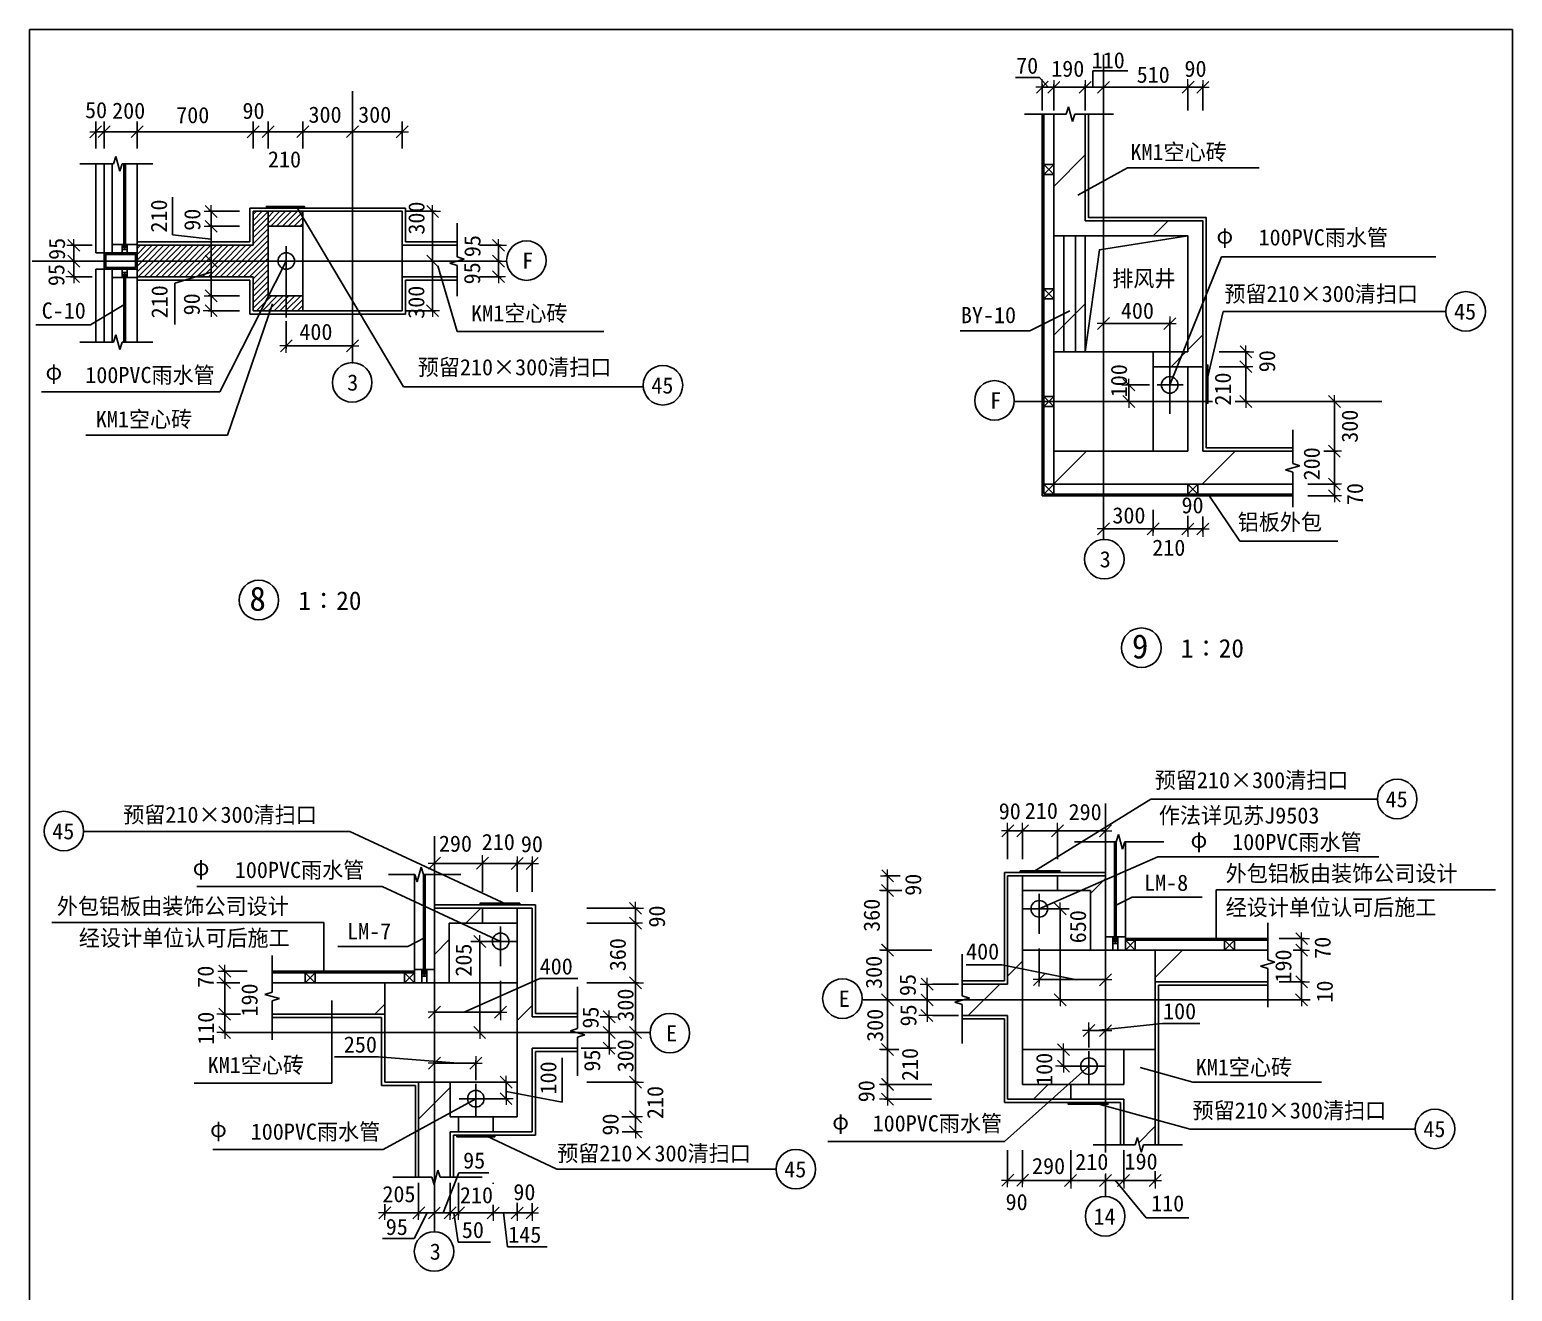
# Model space of a CAD drawing. Header units: metres. Extents: x 64897 to 104848, y 10446 to 64653.
# Drawn here: x 64897 to 104848, y 30655 to 64653 of the extents above; entities that cross this region are included whole.
import ezdxf

# ---------------------------------------------------------------- set-up
doc = ezdxf.new("R2010")
doc.units = ezdxf.units.M
for name, color, linetype in [('AXIS', 3, 'Continuous'), ('DOTE', 14, 'Continuous'), ('HATCH', 8, 'Continuous'), ('MMTEXT', 40, 'Continuous'), ('OTHER', 7, 'Continuous'), ('Q', 4, 'Continuous'), ('TEXT', 3, 'Continuous'), ('WALL', 4, 'Continuous'), ('WINDOW', 2, 'Continuous'), ('细线', 3, 'Continuous')]:
    doc.layers.add(name, color=color, linetype=linetype)

# ---------------------------------------------------------------- blocks, each defined once
blk = doc.blocks.new('_DIMX')
at = {"lineweight": 15}
for p, q in [((-471.27, 0), (511.64, 0)), ((0, 567.48), (0, -655.57))]:
    blk.add_line(p, q, dxfattribs=at)
blk.add_lwpolyline([(-492.82, -493.22), (481.23, 480.38)])

msp = doc.modelspace()

# ---------------------------------------------------------------- hatches: boundary and pattern name
at = {"layer": 'HATCH'}
h = msp.add_hatch(dxfattribs=at)
h.set_pattern_fill('ANSI31', scale=892.63)
h.paths.add_polyline_path([(93341.21, 62376.08), (93058.9, 62376.08), (92996.42, 62179.7), (92889.3, 62572.46), (92826.82, 62376.08), (92493.21, 62376.08), (92493.21, 59096.23), (93341.21, 59096.23), (93832.16, 59096.23), (93832.16, 59497.92), (93341.21, 59497.92)])
h.paths.add_polyline_path([(93832.16, 59497.92), (93832.16, 59096.23), (96108.37, 59096.23), (96108.37, 55972.1), (95617.42, 55972.1), (95617.42, 55570.42), (95959.9, 55570.42), (96510.06, 56359.1), (96510.06, 59497.92)])
h.paths.add_polyline_path([(95617.42, 55570.42), (95617.42, 55972.1), (95171.11, 55972.1), (95171.11, 55570.42)])
h.paths.add_polyline_path([(96108.37, 54633.15), (96510.06, 54633.15), (96510.06, 55570.42), (96108.37, 55570.42)])
h.paths.add_polyline_path([(98929.4, 52401.57), (98929.4, 52729.19), (98733.02, 52791.67), (99125.78, 52898.79), (98929.4, 52961.28), (98929.4, 53294.2), (96510.06, 53294.2), (96510.06, 54633.15), (96108.37, 54633.15), (96108.37, 53294.2), (95171.11, 53294.2), (93832.16, 53294.2), (93832.16, 52401.57)])
h.paths.add_polyline_path([(92493.21, 53294.2), (92493.21, 52401.57), (93832.16, 52401.57), (93832.16, 53294.2)])
h = msp.add_hatch(dxfattribs=at)
h.set_pattern_fill('ANSI31', scale=892.63)
h.paths.add_polyline_path([(76415.55, 58418.78), (76608.82, 58471.49), (76412.44, 58533.98), (76412.44, 58842.78), (74934.74, 58842.78), (74934.74, 58418.78)])
h.paths.add_polyline_path([(76412.44, 57994.78), (76412.44, 58301.89), (76216.06, 58364.38), (76415.55, 58418.78), (74934.74, 58418.78), (74934.74, 57994.78)])
h = msp.add_hatch(dxfattribs=at)
h.set_pattern_fill('ANSI31', scale=892.63)
h.paths.add_polyline_path([(92761, 59096.23), (92493.21, 59096.23), (92493.21, 56859.96), (92761, 56995.34)])
h.paths.add_polyline_path([(93073.42, 59096.23), (92761, 59096.23), (92761, 55972.1), (93073.42, 55972.1)])
h.paths.add_polyline_path([(93341.21, 59096.23), (93073.42, 59096.23), (93073.42, 55972.1), (93341.21, 55972.1)])
h.paths.add_polyline_path([(92761, 56995.34), (92493.21, 56859.96), (92493.21, 55972.1), (92761, 55972.1)])
h = msp.add_hatch(dxfattribs=at)
h.set_pattern_fill('ANSI31', scale=892.63)
h.paths.add_polyline_path([(96510.06, 56359.1), (95959.9, 55570.42), (96108.37, 55570.42), (96510.06, 55570.42)])
h = msp.add_hatch(dxfattribs=at)
h.set_pattern_fill('ANSI31', scale=892.63)
h.paths.add_polyline_path([(93884.41, 41789.47), (93160.45, 41453.99), (93482.73, 41453.99), (93482.73, 39847.25), (93884.41, 39847.25), (93884.41, 40204.3)])
h.paths.add_polyline_path([(92588.24, 41855.67), (92588.24, 41453.99), (93160.45, 41453.99), (93884.41, 41789.47), (93884.41, 41855.67)])
h.paths.add_polyline_path([(91650.98, 41855.67), (91650.98, 41453.99), (92588.24, 41453.99), (92588.24, 41855.67)])
h.paths.add_polyline_path([(91650.98, 41453.99), (91650.98, 41855.67), (91249.29, 41855.67), (91249.29, 38932.3), (90025.06, 38932.3), (90025.06, 38614.56), (90221.44, 38552.07), (90060.92, 38508.3), (91652.83, 38508.3), (91652.83, 39847.25), (91650.98, 39847.25)])
h.paths.add_polyline_path([(91249.29, 38084.29), (91249.29, 35830.4), (92347.18, 35830.4), (92838.09, 36232.08), (91650.98, 36232.08), (91650.98, 37169.35), (91652.83, 37169.35), (91652.83, 38508.3), (90060.92, 38508.3), (89828.68, 38444.96), (90025.06, 38382.47), (90025.06, 38084.29)])
h.paths.add_polyline_path([(92947.15, 35830.4), (92947.15, 36232.08), (92838.09, 36232.08), (92347.18, 35830.4)])
h.paths.add_polyline_path([(92947.15, 36232.08), (92947.15, 35830.4), (93438.1, 35830.4), (93438.1, 35830.39), (93884.41, 35830.39), (93884.41, 36232.08)])
h = msp.add_hatch(dxfattribs=at)
h.set_pattern_fill('ANSI31', scale=892.63)
h.paths.add_polyline_path([(75802.39, 40978.72), (75802.39, 40912.53), (76526.36, 40577.04), (77098.56, 40577.04), (77098.56, 40978.72)])
h.paths.add_polyline_path([(76204.07, 40577.04), (76526.36, 40577.04), (75802.39, 40912.53), (75802.39, 38970.3), (76204.07, 38970.3)])
h.paths.add_polyline_path([(77098.56, 40978.72), (77098.56, 40577.04), (78035.82, 40577.04), (78035.82, 40978.72)])
h.paths.add_polyline_path([(78035.82, 38970.3), (78033.97, 38970.3), (78033.97, 37631.35), (79625.88, 37631.35), (79465.36, 37675.13), (79661.74, 37737.61), (79661.74, 38055.35), (78437.51, 38055.35), (78437.51, 40978.72), (78035.82, 40978.72), (78035.82, 40577.04)])
h.paths.add_polyline_path([(78033.97, 36292.4), (78437.51, 36292.4), (78437.51, 37207.35), (79661.74, 37207.35), (79661.74, 37505.53), (79858.12, 37568.01), (79625.88, 37631.35), (78033.97, 37631.35)])
h.paths.add_polyline_path([(78437.51, 36292.4), (78035.82, 36292.4), (78035.82, 35355.13), (78437.51, 35355.13)])
h.paths.add_polyline_path([(76226.39, 35355.13), (76226.39, 35466), (75802.39, 35233.04), (75802.39, 33568.69), (75899.29, 33923.99), (75961.77, 33727.61), (76226.39, 33727.61), (76226.39, 34953.44), (76248.7, 34953.44), (76248.7, 34953.45), (78437.51, 34953.45), (78437.51, 35355.13), (78035.82, 35355.13)])
h.paths.add_polyline_path([(75802.39, 35233.04), (76226.39, 35466), (76226.39, 36292.4), (75802.39, 36292.4)])
h.paths.add_polyline_path([(75802.39, 36292.4), (75378.39, 36292.4), (75378.39, 35000.09), (75802.39, 35233.04)])
h.paths.add_polyline_path([(75802.39, 35233.04), (75378.39, 35000.09), (75378.39, 33727.61), (75729.69, 33727.61), (75792.17, 33531.23), (75802.39, 33568.69)])
h = msp.add_hatch(dxfattribs=at)
h.set_pattern_fill('ANSI31', scale=892.63)
h.paths.add_polyline_path([(95223.36, 39847.25), (95223.36, 38999.24), (98255.43, 38999.24), (98255.43, 39357.47), (98059.05, 39419.95), (98451.81, 39527.07), (98255.43, 39589.55), (98255.43, 39847.25)])
h.paths.add_polyline_path([(94375.36, 36232.08), (93884.41, 36232.08), (93884.41, 35830.39), (94375.36, 35830.39), (94375.36, 35516.12), (95223.36, 35281.69), (95223.36, 37169.35), (94375.36, 37169.35)])
h.paths.add_polyline_path([(94375.36, 35516.12), (94375.36, 34604.55), (94680.79, 34604.55), (94743.27, 34800.93), (94850.39, 34408.17), (94912.88, 34604.55), (95223.36, 34604.55), (95223.36, 35281.69)])
h = msp.add_hatch(dxfattribs=at)
h.set_pattern_fill('ANSI31', scale=892.6)
h.paths.add_polyline_path([(74463.44, 38122.3), (74463.44, 38970.3), (71431.37, 38970.3), (71431.37, 38712.61), (71234.99, 38650.12), (71627.75, 38543.01), (71431.37, 38480.52), (71431.37, 38122.3)])

# ---------------------------------------------------------------- linework, layer by layer
for p, q in [((93543.72, 63103.34), (93543.72, 63541.07)), ((93543.72, 63541.07), (94490.77, 63541.07)), ((92109.68, 63363.53), (91461.35, 63363.53)), ((92340.19, 63104.44), (92109.68, 63363.53)), ((68742.27, 59121.77), (68742.27, 60140.48)), ((69786.22, 59008.58), (68742.27, 59121.77)), ((69786.22, 58119.23), (68807.02, 57820.08)), ((68807.02, 57820.08), (68807.02, 56712.44)), ((91088.87, 39449.76), (90129.65, 39449.76)), ((93115.75, 39049.76), (91088.87, 39449.76)), ((76606.08, 38177.36), (78647.57, 39087.33)), ((78647.57, 39087.33), (79665.17, 39087.33)), ((93626.92, 37682.05), (95421.31, 37876.26)), ((95421.31, 37876.26), (96430.66, 37876.26)), ((74297.03, 36972.22), (73113.5, 36972.22)), ((76441.56, 36800.41), (74297.03, 36972.22)), ((79245.06, 35757.26), (79245.06, 36949.8)), ((77737.82, 36040.23), (79245.06, 35757.26)), ((76035.02, 32771.03), (76457.31, 33845.45)), ((76457.31, 33845.45), (77268.1, 33845.45)), ((94142.92, 33651.73), (94978.13, 32635.32)), ((75611.25, 32769.91), (75256.53, 32083.63)), ((76322.17, 32770.1), (76446.04, 31982.56)), ((77662.68, 32776.01), (77775.3, 31853.47)), ((94978.13, 32635.32), (96126.8, 32635.32)), ((75256.53, 32083.63), (74406.32, 32083.63)), ((76446.04, 31982.56), (77313.14, 31982.56)), ((77775.3, 31853.47), (78845.09, 31853.47))]:
    msp.add_line(p, q)
msp.add_lwpolyline([(64896.51, 64653.16), (104848.1, 64653.16), (104848.1, 10445.66), (64896.51, 10445.66)], close=True)
at = {"layer": 'AXIS'}
for p, q in [((92180.79, 62475.93), (92180.79, 63184.66)), ((92493.21, 62475.93), (92493.21, 63184.66)), ((92493.21, 62475.93), (92493.21, 63184.66)), ((93341.21, 62475.93), (93341.21, 63184.66)), ((93341.21, 62475.93), (93341.21, 63184.66)), ((93832.16, 62475.93), (93832.16, 63184.66)), ((93832.16, 62475.93), (93832.16, 63184.66)), ((96108.37, 62475.93), (96108.37, 63184.66)), ((96108.37, 62475.93), (96108.37, 63184.66)), ((96510.06, 62475.93), (96510.06, 63184.66)), ((92181.12, 63101.46), (92492.87, 63101.46)), ((92493.54, 63101.46), (93340.88, 63101.46)), ((93341.54, 63101.46), (93831.82, 63101.46)), ((93832.49, 63101.46), (96108.04, 63101.46)), ((96108.71, 63101.46), (96509.73, 63101.46)), ((66677.88, 61452.24), (66677.88, 62176.18)), ((66901.04, 61452.24), (66901.04, 62176.18)), ((66901.04, 61452.24), (66901.04, 62176.18)), ((67793.67, 61452.24), (67793.67, 62176.18)), ((67793.67, 61452.24), (67793.67, 62176.18)), ((70917.89, 61452.24), (70917.89, 62176.18)), ((70917.89, 61452.24), (70917.89, 62176.18)), ((71319.58, 61452.24), (71319.58, 62176.18)), ((71319.58, 61452.24), (71319.58, 62176.18)), ((72256.84, 61452.24), (72256.84, 62176.18)), ((72256.84, 61452.24), (72256.84, 62176.18)), ((73595.79, 61452.24), (73595.79, 62176.18)), ((73595.79, 61452.24), (73595.79, 62176.18)), ((74934.74, 61452.24), (74934.74, 62176.18)), ((66677.55, 61902.88), (66677.22, 61902.88)), ((66677.88, 61902.88), (66901.04, 61902.88)), ((66901.37, 61902.88), (67793.34, 61902.88)), ((66901.37, 61902.88), (66901.71, 61902.88)), ((67794.01, 61902.88), (70917.56, 61902.88)), ((70918.22, 61902.88), (71319.24, 61902.88)), ((71319.91, 61902.88), (72256.51, 61902.88)), ((72257.17, 61902.88), (73595.46, 61902.88)), ((73596.12, 61902.88), (74934.41, 61902.88)), ((75034.59, 59757.73), (75836.99, 59757.73)), ((75753.79, 59757.4), (75753.79, 58419.12)), ((66578.04, 58842.78), (66001.61, 58842.78)), ((66084.81, 58842.45), (66084.81, 58419.12)), ((77014.9, 58842.78), (77611.96, 58842.78)), ((77528.76, 58842.45), (77528.76, 58419.12)), ((66578.04, 58418.78), (66001.61, 58418.78)), ((66578.04, 58418.78), (66001.61, 58418.78)), ((66084.81, 58418.45), (66084.81, 57995.12)), ((75034.59, 58418.78), (75836.99, 58418.78)), ((75034.59, 58418.78), (75836.99, 58418.78)), ((75753.79, 58418.45), (75753.79, 57080.17)), ((77014.9, 58418.78), (77611.96, 58418.78)), ((77014.9, 58418.78), (77611.96, 58418.78)), ((77528.76, 58418.45), (77528.76, 57995.12)), ((66578.04, 57994.78), (66001.61, 57994.78)), ((77014.9, 57994.78), (77611.96, 57994.78)), ((71810.52, 56798.47), (71810.52, 56051.17)), ((73595.79, 56798.47), (73595.79, 56051.17)), ((75034.59, 57079.83), (75836.99, 57079.83)), ((93832.16, 56071.95), (93832.16, 56815.79)), ((95617.09, 56732.59), (93832.49, 56732.59)), ((95617.42, 56071.95), (95617.42, 56815.79)), ((71810.86, 56134.37), (73595.46, 56134.37)), ((96944.14, 55972.1), (97752.7, 55972.1)), ((97669.5, 55971.77), (97669.5, 55570.75)), ((96944.14, 55570.42), (97752.7, 55570.42)), ((96944.14, 55570.42), (97752.7, 55570.42)), ((97669.5, 55570.09), (97669.5, 54633.49)), ((95071.26, 55079.47), (94432.41, 55079.47)), ((94515.62, 55079.14), (94515.62, 54633.49)), ((95071.26, 54633.15), (94432.41, 54633.15)), ((97395.43, 54633.15), (97752.7, 54633.15)), ((99334.34, 54633.15), (100136.2, 54633.15)), ((100053, 53294.54), (100053, 54632.82)), ((99772.86, 53294.2), (100136.2, 53294.2)), ((99772.86, 53294.2), (100136.2, 53294.2)), ((100053, 53293.87), (100053, 52401.9)), ((99334.34, 52401.57), (100136.2, 52401.57)), ((99334.34, 52401.57), (100136.2, 52401.57)), ((100053, 52401.24), (100053, 52089.48)), ((99334.34, 52089.15), (100136.2, 52089.15)), ((93832.16, 51715.59), (93832.16, 51115.67)), ((95171.11, 51715.59), (95171.11, 51115.67)), ((95171.11, 51715.59), (95171.11, 51115.67)), ((96108.37, 51550.54), (96108.37, 51115.67)), ((96510.06, 51537.83), (96510.06, 51115.67)), ((95170.77, 51198.88), (93832.49, 51198.88)), ((96108.04, 51198.88), (95171.44, 51198.88)), ((96108.37, 51517.66), (96108.37, 51115.67)), ((96509.73, 51198.88), (96108.71, 51198.88)), ((91249.29, 42297.16), (91249.29, 43148.13)), ((91650.98, 42297.16), (91650.98, 43148.13)), ((91650.98, 42297.16), (91650.98, 43148.13)), ((92588.24, 42297.16), (92588.24, 43148.13)), ((92588.24, 42297.16), (92588.24, 43148.13)), ((93884.41, 42297.16), (93884.41, 43148.13)), ((91249.63, 43064.93), (91650.65, 43064.93)), ((91651.31, 43064.93), (92587.91, 43064.93)), ((92588.58, 43064.93), (93884.08, 43064.93)), ((75802.39, 41420.22), (75802.39, 42271.19)), ((77098.23, 42187.98), (75802.72, 42187.98)), ((77098.56, 41420.22), (77098.56, 42271.19)), ((77098.56, 41420.22), (77098.56, 42271.19)), ((78035.49, 42187.98), (77098.89, 42187.98)), ((78035.82, 41420.22), (78035.82, 42271.19)), ((78035.82, 41420.22), (78035.82, 42271.19)), ((78437.18, 42187.98), (78036.16, 42187.98)), ((78437.51, 41420.22), (78437.51, 42271.19)), ((88352.81, 41855.67), (87930.19, 41855.67)), ((88013.39, 41454.32), (88013.39, 41855.34)), ((88401.27, 41453.99), (87930.19, 41453.99)), ((88359.74, 41453.99), (87930.19, 41453.99)), ((88013.39, 41453.65), (88013.39, 39847.58)), ((79908.8, 40978.72), (81303.09, 40978.72)), ((81219.88, 40577.37), (81219.88, 40978.39)), ((92200.84, 40963.04), (92746.45, 40963.04)), ((92663.25, 40962.7), (92663.25, 38508.63)), ((79908.8, 40577.04), (81303.09, 40577.04)), ((79908.8, 40577.04), (81303.09, 40577.04)), ((81219.88, 40576.71), (81219.88, 38970.63)), ((77485.96, 40086.09), (76940.35, 40086.09)), ((77023.55, 40085.76), (77023.55, 37631.68)), ((98568.51, 40159.67), (99251.7, 40159.67)), ((99168.5, 40159.33), (99168.5, 39847.58)), ((89202.81, 39847.25), (87930.19, 39847.25)), ((89200.96, 39847.25), (87930.19, 39847.25)), ((88013.39, 39846.91), (88013.39, 38508.63)), ((92101, 39895.85), (92101, 38970.74)), ((93884.41, 39895.85), (93884.41, 38970.74)), ((98944.14, 39847.25), (99251.7, 39847.25)), ((98975.78, 39847.25), (99251.7, 39847.25)), ((99168.5, 39846.91), (99168.5, 38999.58)), ((70753.06, 39282.72), (70069.87, 39282.72)), ((70153.07, 39282.39), (70153.07, 38970.63)), ((70555.39, 38970.3), (70069.87, 38970.3)), ((70491.4, 38970.3), (70069.87, 38970.3)), ((70153.07, 38969.97), (70153.07, 38122.63)), ((75802.39, 39018.9), (75802.39, 38093.79)), ((77585.8, 39018.9), (77585.8, 38093.79)), ((79906.94, 38970.3), (81303.09, 38970.3)), ((79908.8, 38970.3), (81303.09, 38970.3)), ((81219.88, 38969.97), (81219.88, 37631.68)), ((89075.81, 38931.96), (89075.81, 38508.63)), ((89925.22, 38932.3), (89222.78, 38932.3)), ((92101.33, 39053.94), (93884.08, 39053.94)), ((98568.51, 38999.24), (99251.7, 38999.24)), ((98568.51, 38999.24), (99251.7, 38999.24)), ((99168.5, 38998.91), (99168.5, 38508.63)), ((89200.96, 38508.3), (87930.19, 38508.3)), ((89202.51, 38508.3), (87930.19, 38508.3)), ((88013.39, 38507.96), (88013.39, 37169.68)), ((89075.81, 38507.96), (89075.81, 38084.63)), ((89925.22, 38508.3), (89222.78, 38508.3)), ((89925.22, 38508.3), (89222.78, 38508.3)), ((92200.84, 38508.3), (92746.45, 38508.3)), ((98568.51, 38508.3), (99251.7, 38508.3)), ((70579.7, 38122.3), (70069.87, 38122.3)), ((70560.25, 38122.3), (70069.87, 38122.3)), ((70153.07, 38121.96), (70153.07, 37631.68)), ((77585.47, 38176.99), (75802.72, 38176.99)), ((80271.74, 38055.35), (80591.61, 38055.35)), ((80508.4, 38055.02), (80508.4, 37631.68)), ((89925.22, 38084.29), (89222.78, 38084.29)), ((70753.06, 37631.35), (70069.87, 37631.35)), ((77485.96, 37631.35), (76940.35, 37631.35)), ((79761.58, 37631.35), (80591.61, 37631.35)), ((79761.58, 37631.35), (80591.61, 37631.35)), ((79907.25, 37631.35), (81303.09, 37631.35)), ((79908.8, 37631.35), (81303.09, 37631.35)), ((80508.4, 37631.02), (80508.4, 37207.68)), ((81219.88, 37631.02), (81219.88, 36292.73)), ((93438.1, 37223.42), (93438.1, 37764.83)), ((93438.43, 37681.63), (93884.08, 37681.63)), ((93884.41, 37223.42), (93884.41, 37764.83)), ((79761.58, 37207.35), (80591.61, 37207.35)), ((88318.51, 37169.35), (87930.19, 37169.35)), ((88302.97, 37169.35), (87930.19, 37169.35)), ((88013.39, 37169.01), (88013.39, 36232.41)), ((93201.29, 37169.35), (92670.85, 37169.35)), ((92754.06, 36723.36), (92754.06, 37169.01)), ((75802.39, 36346.48), (75802.39, 36887.89)), ((76917.85, 36804.68), (75802.72, 36804.68)), ((76918.18, 36346.48), (76918.18, 36887.89)), ((93201.29, 36723.03), (92670.85, 36723.03)), ((77287.28, 36292.4), (77817.71, 36292.4)), ((77734.51, 35846.41), (77734.51, 36292.07)), ((79907.25, 36292.4), (81303.09, 36292.4)), ((79908.8, 36292.4), (81303.09, 36292.4)), ((81219.88, 36292.07), (81219.88, 35355.47)), ((89200.96, 36232.08), (87930.19, 36232.08)), ((89202.04, 36232.08), (87930.19, 36232.08)), ((88013.39, 36231.75), (88013.39, 35830.72)), ((77287.28, 35846.08), (77817.71, 35846.08)), ((89201.43, 35830.39), (87930.19, 35830.39)), ((80856.62, 35355.13), (81303.09, 35355.13)), ((80940.44, 35355.13), (81303.09, 35355.13)), ((81219.88, 35354.8), (81219.88, 34953.78)), ((80861.03, 34953.44), (81303.09, 34953.44)), ((91249.29, 34455.27), (91249.29, 33563.21)), ((91650.98, 34455.27), (91650.98, 33563.21)), ((91650.98, 34455.27), (91650.98, 33563.21)), ((92947.15, 34455.27), (92947.15, 33563.21)), ((92947.15, 34455.27), (92947.15, 33563.21)), ((94375.36, 34455.27), (94375.36, 33563.21)), ((94375.36, 34455.27), (94375.36, 33563.21)), ((75378.39, 33578.32), (75378.39, 32686.26)), ((75378.39, 33578.32), (75378.39, 32686.26)), ((75802.39, 33578.32), (75802.39, 32686.26)), ((75802.39, 33578.32), (75802.39, 32686.26)), ((76226.39, 33578.32), (76226.39, 32686.26)), ((76226.39, 33578.32), (76226.39, 32686.26)), ((76449.55, 33578.32), (76449.55, 32686.26)), ((76449.55, 33578.32), (76449.55, 32686.26)), ((77386.81, 33578.32), (77386.81, 33552.3)), ((91650.65, 33646.41), (91249.63, 33646.41)), ((92946.82, 33646.41), (91651.31, 33646.41)), ((93884.08, 33646.41), (92947.48, 33646.41)), ((93884.41, 33801.07), (93884.41, 33563.21)), ((94375.03, 33646.41), (93884.75, 33646.41)), ((94375.7, 33646.41), (95223.03, 33646.41)), ((95223.36, 33892.02), (95223.36, 33563.21)), ((74463.44, 33007.26), (74463.44, 32686.26)), ((75378.05, 32769.46), (74463.77, 32769.46)), ((75378.72, 32769.46), (75802.05, 32769.46)), ((75802.72, 32769.46), (76226.06, 32769.46)), ((76226.72, 32769.46), (76449.21, 32769.46)), ((76449.88, 32769.46), (77386.48, 32769.46)), ((77386.81, 32989.77), (77386.81, 32686.26)), ((77386.81, 32961.65), (77386.81, 32686.26)), ((77387.14, 32769.46), (78035.49, 32769.46)), ((78035.82, 33040.4), (78035.82, 32686.26)), ((78035.82, 32984.15), (78035.82, 32686.26)), ((78036.16, 32769.46), (78437.18, 32769.46)), ((78437.51, 33029.15), (78437.51, 32686.26))]:
    msp.add_line(p, q, dxfattribs=at)
for centre in [(78282.37, 58430.49), (103591.29, 57061.6), (73588, 55148.43), (81961.19, 55070.47), (90894.44, 54663.69), (93854.43, 50385.6), (71073.38, 49283.51), (94851.97, 47998.99), (101745.53, 43921.81), (65818.92, 43058.09), (86796.7, 38542.46), (82145.42, 37612.19), (102763.55, 35032.03), (85542.55, 33948.45), (93875.38, 32677.08), (75793.04, 31730.03)]:
    msp.add_circle(centre, 532.76, dxfattribs=at)
at = {"layer": 'DOTE'}
for p, q in [((93832.16, 63978.49), (93832.16, 50905.32)), ((73595.79, 62999.94), (73595.79, 55653.98)), ((71810.52, 56898.32), (71810.52, 58819.62)), ((64962.82, 58418.78), (77382, 58418.78)), ((95617.42, 54301.92), (95617.42, 56646.74)), ((95978.9, 55079.47), (95277.86, 55079.47)), ((91449.2, 54633.15), (96766.08, 54633.15)), ((97379.56, 54633.15), (101329.11, 54633.15)), ((93884.41, 43799.4), (93884.41, 34393.74)), ((75802.39, 42922.45), (75802.39, 32268.32)), ((92101, 41363.59), (92101, 40290.32)), ((91650.98, 40963.04), (92906.47, 40963.04)), ((77585.8, 40486.64), (77585.8, 39413.37)), ((78035.82, 40086.09), (76780.33, 40086.09)), ((87352.5, 38508.3), (99403.9, 38508.3)), ((81622.72, 37631.35), (70282.9, 37631.35)), ((93438.1, 37123.58), (93438.1, 36232.08)), ((92988.08, 36723.03), (93884.41, 36723.03)), ((76918.18, 36246.63), (76918.18, 35355.13)), ((77368.2, 35846.08), (76471.86, 35846.08)), ((93884.41, 33772.02), (93884.41, 33208.34))]:
    msp.add_line(p, q, dxfattribs=at)
at = {"layer": 'HATCH'}
for p, q in [((70917.89, 59670.95), (71004.67, 59757.73)), ((70917.89, 59513.16), (71162.47, 59757.73)), ((70917.89, 59355.36), (71319.58, 59757.05)), ((70917.89, 59197.56), (71319.58, 59599.25)), ((71319.58, 59757.05), (71320.26, 59757.73)), ((71319.58, 59599.25), (71478.06, 59757.73)), ((71319.58, 59441.45), (71635.86, 59757.73)), ((71391.97, 59356.05), (71793.65, 59757.73)), ((71549.77, 59356.05), (71951.45, 59757.73)), ((71707.56, 59356.05), (72109.25, 59757.73)), ((71865.36, 59356.05), (72256.84, 59747.53)), ((72023.16, 59356.05), (72256.84, 59589.73)), ((70917.89, 59039.77), (71319.58, 59441.45)), ((70917.89, 58881.97), (71319.58, 59283.65)), ((72180.95, 59356.05), (72256.84, 59431.94)), ((67793.67, 58755.89), (67880.57, 58842.78)), ((67793.67, 58598.09), (68038.36, 58842.78)), ((67793.67, 58440.3), (68196.16, 58842.78)), ((67929.96, 58418.78), (68353.96, 58842.78)), ((68087.75, 58418.78), (68511.75, 58842.78)), ((68245.55, 58418.78), (68669.55, 58842.78)), ((68403.35, 58418.78), (68827.35, 58842.78)), ((68561.14, 58418.78), (68985.14, 58842.78)), ((68718.94, 58418.78), (69142.94, 58842.78)), ((68876.74, 58418.78), (69300.74, 58842.78)), ((69034.53, 58418.78), (69458.53, 58842.78)), ((69192.33, 58418.78), (69616.33, 58842.78)), ((69350.13, 58418.78), (69721.66, 58790.32)), ((69654.57, 58565.43), (69931.92, 58842.78)), ((69665.72, 58418.78), (70089.72, 58842.78)), ((69721.66, 58790.32), (69774.13, 58842.78)), ((69823.52, 58418.78), (70247.52, 58842.78)), ((69981.31, 58418.78), (70405.31, 58842.78)), ((70139.11, 58418.78), (70563.11, 58842.78)), ((70296.91, 58418.78), (70720.91, 58842.78)), ((70454.7, 58418.78), (70878.71, 58842.78)), ((70612.5, 58418.78), (71319.58, 59125.86)), ((70770.3, 58418.78), (71319.58, 58968.06)), ((70928.09, 58418.78), (71319.58, 58810.26)), ((67793.67, 58282.5), (67929.96, 58418.78)), ((67793.67, 58124.7), (68087.75, 58418.78)), ((67821.55, 57994.78), (68245.55, 58418.78)), ((67979.35, 57994.78), (68403.35, 58418.78)), ((68137.14, 57994.78), (68561.14, 58418.78)), ((68294.94, 57994.78), (68718.94, 58418.78)), ((68452.74, 57994.78), (68876.74, 58418.78)), ((68610.53, 57994.78), (69034.53, 58418.78)), ((68768.33, 57994.78), (69192.33, 58418.78)), ((68926.13, 57994.78), (69350.13, 58418.78)), ((69319.97, 58230.83), (69507.92, 58418.78)), ((69408.6, 58003.87), (69823.52, 58418.78)), ((69507.92, 58418.78), (69654.57, 58565.43)), ((69519.07, 58272.14), (69665.72, 58418.78)), ((69557.31, 57994.78), (69981.31, 58418.78)), ((69721.66, 58001.33), (70139.11, 58418.78)), ((69872.91, 57994.78), (70296.91, 58418.78)), ((70030.7, 57994.78), (70454.7, 58418.78)), ((70188.5, 57994.78), (70612.5, 58418.78)), ((70346.3, 57994.78), (70770.3, 58418.78)), ((70504.09, 57994.78), (70928.09, 58418.78)), ((70661.89, 57994.78), (71085.89, 58418.78)), ((70819.69, 57994.78), (71243.69, 58418.78)), ((70917.89, 57935.19), (71319.58, 58336.87)), ((71085.89, 58418.78), (71319.58, 58652.47)), ((71243.69, 58418.78), (71319.58, 58494.67)), ((69083.92, 57994.78), (69319.97, 58230.83)), ((69241.72, 57994.78), (69519.07, 58272.14)), ((70917.89, 57777.39), (71319.58, 58179.08)), ((70917.89, 57619.6), (71319.58, 58021.28)), ((70917.89, 57461.8), (71319.58, 57863.48)), ((70917.89, 57304), (71319.58, 57705.69)), ((70917.89, 57146.2), (71319.58, 57547.89)), ((71009.32, 57079.83), (71411, 57481.52)), ((71167.11, 57079.83), (71568.8, 57481.52)), ((71324.91, 57079.83), (71726.59, 57481.52)), ((71482.71, 57079.83), (71810.52, 57407.65)), ((71640.5, 57079.83), (71810.52, 57249.85)), ((71810.52, 57407.65), (71884.39, 57481.52)), ((71810.52, 57249.85), (72042.19, 57481.52)), ((71810.52, 57092.06), (72199.98, 57481.52)), ((71956.1, 57079.83), (72256.84, 57380.58)), ((72113.89, 57079.83), (72256.84, 57222.78)), ((71798.3, 57079.83), (71810.52, 57092.06))]:
    msp.add_line(p, q, dxfattribs=at)
at = {"layer": 'OTHER'}
for p, q in [((91699.67, 62376.08), (92826.82, 62376.08)), ((92180.79, 52089.15), (92180.79, 62376.08)), ((92225.42, 52133.78), (92225.42, 62376.08)), ((92826.82, 62376.08), (92889.3, 62572.46)), ((92889.3, 62572.46), (92996.42, 62179.7)), ((92996.42, 62179.7), (93058.9, 62376.08)), ((93058.9, 62376.08), (94103.59, 62376.08)), ((67153.48, 61036.35), (67215.96, 61232.72)), ((67215.96, 61232.72), (67323.08, 60839.97)), ((66248.37, 61036.35), (67153.48, 61036.35)), ((66677.88, 61036.35), (66677.88, 58641.94)), ((66901.04, 61036.35), (66901.04, 58641.94)), ((67323.08, 60839.97), (67385.56, 61036.35)), ((67385.56, 61036.35), (68219.25, 61036.35)), ((92225.42, 61015.52), (92493.21, 60747.73)), ((92493.21, 61015.52), (92225.42, 60747.73)), ((93136.16, 60193.63), (94478.82, 60931.04)), ((94478.82, 60931.04), (98022.63, 60931.04)), ((70552.17, 59757.73), (69705.4, 59757.73)), ((69788.61, 59757.4), (69788.61, 59356.38)), ((75024, 59847), (70828.63, 59847)), ((70828.63, 59847), (70828.63, 58932.05)), ((74970.68, 55024.86), (72096.14, 59871.37)), ((75024, 58932.05), (75024, 59847)), ((70552.17, 59356.05), (69705.4, 59356.05)), ((70552.17, 59356.05), (69705.4, 59356.05)), ((69788.61, 59355.72), (69788.61, 58419.12)), ((76412.44, 59439.09), (76412.44, 58533.98)), ((67391.99, 58731.21), (67391.99, 58865.1)), ((67391.99, 58865.1), (67436.62, 58865.1)), ((67391.99, 58731.21), (67525.88, 58731.21)), ((67525.88, 58865.1), (67481.25, 58865.1)), ((67793.67, 58932.05), (70828.63, 58932.05)), ((75024, 58932.05), (76412.44, 58932.05)), ((66901.04, 58641.94), (66677.88, 58641.94)), ((70552.17, 58418.78), (69705.4, 58418.78)), ((70552.17, 58418.78), (69705.4, 58418.78)), ((69788.61, 57481.85), (69788.61, 58418.45)), ((71810.52, 58418.78), (70024.97, 54893.28)), ((76608.82, 58471.49), (76216.06, 58364.38)), ((76216.06, 58364.38), (76412.44, 58301.89)), ((76412.44, 58533.98), (76608.82, 58471.49)), ((97011.89, 58529.79), (95617.42, 55079.47)), ((97011.89, 58529.79), (102789.75, 58529.79)), ((66677.88, 58195.63), (66677.88, 56229.45)), ((66901.04, 58195.63), (66677.88, 58195.63)), ((66901.04, 58195.63), (66901.04, 56229.45)), ((67391.99, 58106.36), (67525.88, 58106.36)), ((67391.99, 58106.36), (67391.99, 57972.47)), ((67391.99, 57972.47), (67436.62, 57972.47)), ((67525.88, 57972.47), (67481.25, 57972.47)), ((76412.81, 56521.25), (75895.73, 58285.14)), ((76412.44, 58301.89), (76412.44, 57468.21)), ((67793.67, 57905.52), (70828.63, 57905.52)), ((70828.63, 56990.57), (70828.63, 57905.52)), ((75024, 57905.52), (76412.44, 57905.52)), ((75024, 57905.52), (75024, 56990.57)), ((92493.21, 57668.06), (92225.42, 57400.27)), ((92225.42, 57668.06), (92493.21, 57400.27)), ((66534.53, 56697.92), (67436.62, 57239)), ((70552.17, 57481.52), (69705.4, 57481.52)), ((70552.17, 57481.52), (69705.4, 57481.52)), ((69788.61, 57080.17), (69788.61, 57481.19)), ((70224.17, 53730.1), (71438.69, 57262.13)), ((70552.17, 57079.83), (69705.4, 57079.83)), ((75024, 56990.57), (70828.63, 56990.57)), ((91850.7, 56535.14), (92920.96, 57076.21)), ((97052.77, 57061.99), (96621.79, 55221.7)), ((97052.77, 57061.99), (103063.17, 57061.99)), ((65061.03, 56697.92), (66534.53, 56697.92)), ((67153.48, 56229.45), (67215.96, 56425.83)), ((67215.96, 56425.83), (67323.08, 56033.07)), ((76412.81, 56521.25), (80365.12, 56521.25)), ((89968.03, 56535.14), (91850.7, 56535.14)), ((66248.37, 56229.45), (67153.48, 56229.45)), ((67323.08, 56033.07), (67385.56, 56229.45)), ((67385.56, 56229.45), (68219.25, 56229.45)), ((70024.97, 54893.28), (65220.07, 54893.28)), ((74970.68, 55024.86), (81433.1, 55024.86)), ((92225.42, 54767.05), (92493.21, 54499.26)), ((92493.21, 54767.05), (92225.42, 54499.26)), ((70224.17, 53730.1), (66409.63, 53730.1)), ((98929.4, 53866.39), (98929.4, 52961.28)), ((99125.78, 52898.79), (98733.02, 52791.67)), ((98733.02, 52791.67), (98929.4, 52729.19)), ((98929.4, 52961.28), (99125.78, 52898.79)), ((92493.21, 52401.57), (92225.42, 52133.78)), ((92225.42, 52401.57), (92493.21, 52133.78)), ((96108.37, 52401.57), (96376.16, 52133.78)), ((96376.16, 52401.57), (96108.37, 52133.78)), ((98929.4, 52729.19), (98929.4, 51783.45)), ((98929.4, 52089.15), (92180.79, 52089.15)), ((98929.4, 52133.78), (92225.42, 52133.78)), ((97503.25, 50873.87), (96671.98, 52108.66)), ((97503.25, 50873.87), (100146.06, 50873.87)), ((91952.41, 41969.52), (95108.03, 43921.81)), ((95108.03, 43921.81), (101214.08, 43921.81)), ((73521.43, 43044.86), (66366.56, 43044.86)), ((77734.39, 41092.57), (73521.43, 43044.86)), ((93050.26, 42767.83), (94177.41, 42767.83)), ((94177.41, 42767.83), (94239.9, 42964.21)), ((94239.9, 42964.21), (94347.01, 42571.45)), ((94347.01, 42571.45), (94409.5, 42767.83)), ((94409.5, 42767.83), (95454.19, 42767.83)), ((92101, 40963.04), (95291.35, 42360.85)), ((95291.35, 42360.85), (101254.54, 42360.85)), ((75446.9, 42087.26), (75339.79, 41694.5)), ((75509.39, 41890.88), (75446.9, 42087.26)), ((74395.45, 41564.5), (69398.07, 41564.5)), ((77585.8, 40086.09), (74395.45, 41564.5)), ((75277.3, 41890.88), (74566.36, 41890.88)), ((75339.79, 41694.5), (75277.3, 41890.88)), ((76515.56, 41890.88), (75509.39, 41890.88)), ((93884.41, 41944.93), (91160.03, 41944.93)), ((91160.03, 41944.93), (91160.03, 39021.56)), ((94152.31, 41050.22), (94606.8, 41279.99)), ((94606.8, 41279.99), (96489.46, 41279.99)), ((96869.8, 41470.94), (96869.8, 40131.84)), ((96869.8, 41470.94), (104398.3, 41470.94)), ((75802.39, 41067.99), (78526.77, 41067.99)), ((78526.77, 41067.99), (78526.77, 38144.61)), ((72822.19, 40594), (65493.38, 40594)), ((72822.19, 40594), (72822.19, 39254.89)), ((98255.43, 40585.95), (98255.43, 39589.55)), ((75085.34, 39948.93), (75539.83, 40178.7)), ((94085.26, 40025.77), (94085.26, 40204.3)), ((94085.26, 40204.3), (94129.89, 40204.3)), ((94085.26, 40025.77), (94219.15, 40025.77)), ((94219.15, 40204.3), (94174.52, 40204.3)), ((94419.99, 40159.67), (98255.43, 40159.67)), ((94687.78, 40115.04), (94419.99, 39847.25)), ((94419.99, 40115.04), (94687.78, 39847.25)), ((94419.99, 40115.04), (98255.43, 40115.04)), ((97095.17, 40115.04), (97362.96, 39847.25)), ((97362.96, 40115.04), (97095.17, 39847.25)), ((71431.37, 39709.01), (71431.37, 38712.61)), ((73202.67, 39948.93), (75085.34, 39948.93)), ((90025.06, 39741.71), (90025.06, 38614.56)), ((98255.43, 39589.55), (98451.81, 39527.07)), ((75266.81, 39282.72), (71431.37, 39282.72)), ((75266.81, 39238.09), (71431.37, 39238.09)), ((72323.84, 39238.09), (72591.63, 38970.3)), ((72591.63, 39238.09), (72323.84, 38970.3)), ((74999.02, 39238.09), (75266.81, 38970.3)), ((75266.81, 39238.09), (74999.02, 38970.3)), ((75467.65, 39327.35), (75512.28, 39327.35)), ((75601.54, 39327.35), (75556.91, 39327.35)), ((75601.54, 39148.83), (75601.54, 39327.35)), ((98451.81, 39527.07), (98059.05, 39419.95)), ((98059.05, 39419.95), (98255.43, 39357.47)), ((98255.43, 39357.47), (98255.43, 38312.78)), ((75601.54, 39148.83), (75467.65, 39148.83)), ((79661.74, 38864.76), (79661.74, 37737.61)), ((91160.03, 39021.56), (90025.06, 39021.56)), ((95312.63, 38909.98), (95312.63, 34604.55)), ((95312.63, 38909.98), (98255.43, 38909.98)), ((71431.37, 38712.61), (71234.99, 38650.12)), ((71234.99, 38650.12), (71627.75, 38543.01)), ((71627.75, 38543.01), (71431.37, 38480.52)), ((71431.37, 38480.52), (71431.37, 37435.83)), ((73041.28, 36269.16), (73041.28, 38494.55)), ((90221.44, 38552.07), (89828.68, 38444.96)), ((89828.68, 38444.96), (90025.06, 38382.47)), ((90025.06, 38614.56), (90221.44, 38552.07)), ((90025.06, 38382.47), (90025.06, 37337.78)), ((74374.17, 38033.03), (71431.37, 38033.03)), ((74374.17, 38033.03), (74374.17, 36203.14)), ((78526.77, 38144.61), (79661.74, 38144.61)), ((91160.03, 37995.03), (90025.06, 37995.03)), ((91160.03, 37995.03), (91160.03, 35741.13)), ((79661.74, 37737.61), (79465.36, 37675.13)), ((79465.36, 37675.13), (79858.12, 37568.01)), ((79858.12, 37568.01), (79661.74, 37505.53)), ((79661.74, 37505.53), (79661.74, 36460.84)), ((78526.77, 37118.08), (79661.74, 37118.08)), ((78526.77, 37118.08), (78526.77, 34864.18)), ((91161.6, 34691.7), (93438.1, 36723.03)), ((96237.6, 36295.5), (94819.66, 36687.48)), ((69327.27, 36269.16), (73041.28, 36269.16)), ((75289.12, 36203.14), (74374.17, 36203.14)), ((75289.12, 36203.14), (75289.12, 33727.61)), ((96237.6, 36295.5), (99710.12, 36295.5)), ((74419.16, 34473.07), (76918.18, 35846.08)), ((94286.1, 35741.13), (91160.03, 35741.13)), ((96165.37, 35021.27), (93639.1, 35719.65)), ((94286.1, 35741.13), (94286.1, 34604.55)), ((76315.65, 34864.18), (78526.77, 34864.18)), ((76315.65, 34864.18), (76315.65, 33727.61)), ((77197.16, 34841.58), (79102.74, 33950.79)), ((94680.79, 34604.55), (94743.27, 34800.93)), ((94743.27, 34800.93), (94850.39, 34408.17)), ((96165.37, 35021.27), (102230, 35021.27)), ((74419.16, 34473.07), (69829.11, 34473.07)), ((86403.76, 34691.7), (91161.6, 34691.7)), ((93553.64, 34604.55), (94680.79, 34604.55)), ((94850.39, 34408.17), (94912.88, 34604.55)), ((94912.88, 34604.55), (95957.56, 34604.55)), ((75729.69, 33727.61), (74685, 33727.61)), ((75792.17, 33531.23), (75729.69, 33727.61)), ((75899.29, 33923.99), (75792.17, 33531.23)), ((75961.77, 33727.61), (75899.29, 33923.99)), ((77088.92, 33727.61), (75961.77, 33727.61)), ((84999.7, 33950.79), (79102.74, 33950.79))]:
    msp.add_line(p, q, dxfattribs=at)
for points in [[(98929.4, 53383.47), (96599.32, 53383.47), (96599.32, 59587.18), (93430.47, 59587.18), (93430.47, 62376.08)], [(93341.21, 55972.1), (93719.56, 58721.27), (96108.37, 59096.23)]]:
    msp.add_lwpolyline(points, dxfattribs=at)
for points in [[(92225.42, 60747.73), (92493.21, 60747.73), (92493.21, 61015.52), (92225.42, 61015.52)], [(72301.47, 59847), (72301.47, 59891.63), (71274.94, 59891.63), (71274.94, 59847)], [(67793.67, 58195.63), (66901.04, 58195.63), (66901.04, 58641.94), (67793.67, 58641.94)], [(67749.04, 58240.26), (66945.67, 58240.26), (66945.67, 58597.31), (67749.04, 58597.31)], [(92225.42, 57400.27), (92493.21, 57400.27), (92493.21, 57668.06), (92225.42, 57668.06)], [(96599.32, 54586.6), (96643.95, 54586.6), (96643.95, 55613.13), (96599.32, 55613.13)], [(92225.42, 54499.26), (92493.21, 54499.26), (92493.21, 54767.05), (92225.42, 54767.05)], [(92225.42, 52133.78), (92493.21, 52133.78), (92493.21, 52401.57), (92225.42, 52401.57)], [(96108.37, 52133.78), (96376.16, 52133.78), (96376.16, 52401.57), (96108.37, 52401.57)], [(91584.03, 41989.57), (91584.03, 41944.93), (92655.19, 41944.93), (92655.19, 41989.57)], [(78102.77, 41112.62), (78102.77, 41067.99), (77031.61, 41067.99), (77031.61, 41112.62)], [(94419.99, 39847.25), (94687.78, 39847.25), (94687.78, 40115.04), (94419.99, 40115.04)], [(97095.17, 39847.25), (97362.96, 39847.25), (97362.96, 40115.04), (97095.17, 40115.04)], [(72591.63, 38970.3), (72323.84, 38970.3), (72323.84, 39238.09), (72591.63, 39238.09)], [(75266.81, 38970.3), (74999.02, 38970.3), (74999.02, 39238.09), (75266.81, 39238.09)], [(92880.2, 35741.13), (92880.2, 35696.49), (93951.36, 35696.49), (93951.36, 35741.13)], [(77431.44, 34864.18), (77431.44, 34819.55), (76404.91, 34819.55), (76404.91, 34864.18)]]:
    msp.add_lwpolyline(points, close=True, dxfattribs=at)
for centre in [(71810.52, 58418.78), (95617.42, 55079.47), (92101, 40963.04), (77585.8, 40086.09), (93438.1, 36723.03), (76918.18, 35846.08)]:
    msp.add_circle(centre, 223.16, dxfattribs=at)
at = {"layer": 'WALL'}
for p, q in [((92493.21, 55972.1), (92493.21, 62376.08)), ((93341.21, 59497.92), (93341.21, 62376.08)), ((70917.89, 59757.73), (70917.89, 58842.78)), ((72256.84, 59757.73), (70917.89, 59757.73)), ((71319.58, 59356.05), (71319.58, 59757.73)), ((72256.84, 59356.05), (71319.58, 59356.05)), ((71319.58, 59356.05), (71319.58, 57481.52)), ((67793.67, 58842.78), (70917.89, 58842.78)), ((74934.74, 58842.78), (76412.44, 58842.78)), ((93341.21, 55972.1), (93341.21, 59096.23)), ((67793.67, 57994.78), (70917.89, 57994.78)), ((70917.89, 57994.78), (70917.89, 57079.83)), ((74934.74, 57994.78), (76412.44, 57994.78)), ((72256.84, 57481.52), (71319.58, 57481.52)), ((72256.84, 57079.83), (70917.89, 57079.83)), ((95171.11, 55972.1), (96108.37, 55972.1)), ((95171.11, 55570.42), (96108.37, 55570.42)), ((96108.37, 55570.42), (96510.06, 55570.42)), ((96108.37, 53740.52), (96108.37, 55570.42)), ((96108.37, 54633.15), (96510.06, 54633.15)), ((92493.21, 52401.57), (92493.21, 53294.2)), ((96108.37, 53294.2), (95171.11, 53294.2)), ((98929.4, 53294.2), (96510.06, 53294.2)), ((98929.4, 52401.57), (92493.21, 52401.57)), ((93884.41, 41855.67), (91249.29, 41855.67)), ((91249.29, 41855.67), (91249.29, 38932.3)), ((91650.98, 41453.99), (91650.98, 41855.67)), ((92588.24, 41453.99), (92588.24, 41855.67)), ((93884.41, 39847.25), (93884.41, 41855.67)), ((93482.73, 41453.99), (91650.98, 41453.99)), ((91650.98, 41453.99), (91650.98, 39847.25)), ((93482.73, 39847.25), (93482.73, 41453.99)), ((75802.39, 40978.72), (78437.51, 40978.72)), ((75802.39, 38970.3), (75802.39, 40978.72)), ((77098.56, 40577.04), (77098.56, 40978.72)), ((78035.82, 40577.04), (78035.82, 40978.72)), ((78437.51, 40978.72), (78437.51, 38055.35)), ((76204.07, 40577.04), (78035.82, 40577.04)), ((76204.07, 38970.3), (76204.07, 40577.04)), ((78035.82, 40577.04), (78035.82, 38970.3)), ((91650.98, 39847.25), (91652.83, 39847.25)), ((95223.36, 39847.25), (98255.43, 39847.25)), ((74463.44, 38970.3), (71431.37, 38970.3)), ((78035.82, 38970.3), (78033.97, 38970.3)), ((91249.29, 38932.3), (90025.06, 38932.3)), ((95223.36, 38999.24), (95223.36, 34604.55)), ((95223.36, 38999.24), (98255.43, 38999.24)), ((74463.44, 38122.3), (71431.37, 38122.3)), ((78437.51, 38055.35), (79661.74, 38055.35)), ((91249.29, 38084.29), (90025.06, 38084.29)), ((91249.29, 38084.29), (91249.29, 35830.4)), ((91249.29, 38084.29), (91249.29, 36276.71)), ((78437.51, 37207.35), (78437.51, 34953.45)), ((78437.51, 37207.35), (79661.74, 37207.35)), ((78437.51, 37207.35), (78437.51, 35399.76)), ((91650.98, 37169.35), (91652.83, 37169.35)), ((91650.98, 37169.35), (91650.98, 36232.08)), ((94375.36, 37169.35), (94375.36, 36232.08)), ((75378.39, 36292.4), (75378.39, 33727.61)), ((76226.39, 36292.4), (76226.39, 35355.13)), ((78035.82, 36292.4), (78035.82, 35355.13)), ((94375.36, 36232.08), (91650.98, 36232.08)), ((92947.15, 36232.08), (92947.15, 35830.39)), ((93884.41, 36232.08), (93884.41, 35830.39)), ((93438.1, 35830.4), (91249.29, 35830.4)), ((94375.36, 35830.39), (91652.83, 35830.39)), ((94375.36, 35830.39), (94375.36, 34604.55)), ((76226.39, 35355.13), (78035.82, 35355.13)), ((76449.55, 35355.13), (76449.55, 34953.45)), ((77386.81, 35355.13), (77386.81, 34953.45)), ((76226.39, 34953.44), (78033.97, 34953.44)), ((76226.39, 34953.44), (76226.39, 33727.61)), ((76248.7, 34953.45), (78437.51, 34953.45))]:
    msp.add_line(p, q, dxfattribs=at)
for points in [[(72256.84, 57079.83), (74934.74, 57079.83), (74934.74, 59757.73), (72256.84, 59757.73)], [(92493.21, 53294.2), (95171.11, 53294.2), (95171.11, 55972.1), (92493.21, 55972.1)], [(95223.36, 37169.35), (91652.83, 37169.35), (91652.83, 39847.25), (95223.36, 39847.25)], [(74463.44, 36292.4), (78033.97, 36292.4), (78033.97, 38970.3), (74463.44, 38970.3)]]:
    msp.add_lwpolyline(points, close=True, dxfattribs=at)
for points in [[(96510.06, 53294.2), (96510.06, 59497.92), (93341.21, 59497.92)], [(96108.37, 55972.1), (96108.37, 59096.23), (93341.21, 59096.23)], [(96108.37, 53294.2), (96108.37, 55570.42)]]:
    msp.add_lwpolyline(points, dxfattribs=at)
at = {"layer": 'WINDOW'}
for p, q in [((67124.2, 61036.35), (67124.2, 58641.94)), ((67436.62, 61036.35), (67436.62, 58775.84)), ((67481.25, 61036.35), (67481.25, 58775.84)), ((67793.67, 61036.35), (67793.67, 56229.45)), ((67436.62, 58775.84), (67481.25, 58775.84)), ((92493.21, 59096.23), (93341.21, 59096.23)), ((92761, 59096.23), (92761, 55972.01)), ((93073.42, 59096.23), (93073.42, 55972.01)), ((67124.2, 58195.63), (67124.2, 56229.45)), ((67436.62, 56229.45), (67436.62, 58061.73)), ((67436.62, 58061.73), (67481.25, 58061.73)), ((67481.25, 56229.45), (67481.25, 58061.73)), ((92493.21, 55972.01), (93341.21, 55972.01)), ((93884.41, 39847.25), (93884.41, 42767.83)), ((94129.89, 42767.83), (94129.89, 40070.4)), ((94174.52, 42767.83), (94174.52, 40070.4)), ((94419.99, 39847.25), (94419.99, 42767.83)), ((75266.81, 38970.3), (75266.81, 41890.88)), ((75512.28, 41890.88), (75512.28, 39193.46)), ((75556.91, 41890.88), (75556.91, 39193.46)), ((75802.39, 38970.3), (75802.39, 41890.88)), ((94129.89, 40070.4), (94174.52, 40070.4)), ((75556.91, 39193.46), (75512.28, 39193.46))]:
    msp.add_line(p, q, dxfattribs=at)
at = {"layer": '细线'}
for p, q in [((67525.88, 58731.21), (67525.88, 58865.1)), ((67525.88, 58106.36), (67525.88, 57972.47)), ((94219.15, 40025.77), (94219.15, 40204.3)), ((75467.65, 39148.83), (75467.65, 39327.35))]:
    msp.add_line(p, q, dxfattribs=at)
for points in [[(67124.2, 58641.94), (67391.99, 58641.94), (67391.99, 58865.1), (67124.2, 58865.1)], [(67525.88, 58641.94), (67793.67, 58641.94), (67793.67, 58865.1), (67525.88, 58865.1)], [(67124.2, 58195.63), (67391.99, 58195.63), (67391.99, 57972.47), (67124.2, 57972.47)], [(67525.88, 58195.63), (67793.67, 58195.63), (67793.67, 57972.47), (67525.88, 57972.47)], [(93884.41, 39847.25), (94085.26, 39847.25), (94085.26, 40204.3), (93884.41, 40204.3)], [(94219.15, 39847.25), (94419.99, 39847.25), (94419.99, 40204.3), (94219.15, 40204.3)], [(75467.65, 38970.3), (75266.81, 38970.3), (75266.81, 39327.35), (75467.65, 39327.35)], [(75802.39, 38970.3), (75601.54, 38970.3), (75601.54, 39327.35), (75802.39, 39327.35)]]:
    msp.add_lwpolyline(points, close=True, dxfattribs=at)

# ---------------------------------------------------------------- block references
at = {"layer": 'AXIS', "xscale": 0.33, "yscale": 0.33, "zscale": 0.33}
for p, rotation in [((92180.79, 63101.46), 180), ((96108.37, 63101.46), 180), ((66901.04, 61902.88), 180), ((67793.67, 61902.88), 180), ((71319.58, 61902.88), 180), ((72256.84, 61902.88), 180), ((73595.79, 61902.88), 180), ((75753.79, 59757.73), 90), ((66084.81, 58842.78), 90), ((77528.76, 58842.78), 90), ((66084.81, 58418.78), 90), ((75753.79, 58418.78), 90), ((77528.76, 58418.78), 90), ((66084.81, 57994.78), 270), ((77528.76, 57994.78), 270), ((75753.79, 57079.83), 270), ((93832.16, 56732.59), 180), ((71810.52, 56134.37), 180), ((97669.5, 55972.1), 90), ((97669.5, 55570.42), 270), ((94515.62, 55079.47), 90), ((94515.62, 54633.15), 270), ((97669.5, 54633.15), 270), ((100053, 54633.15), 90), ((100053, 53294.2), 270), ((100053, 52401.57), 270), ((100053, 52089.15), 270), ((93832.16, 51198.88), 180), ((95171.11, 51198.88), 180), ((91249.29, 43064.93), 180), ((91650.98, 43064.93), 180), ((92588.24, 43064.93), 180), ((75802.39, 42187.98), 180), ((77098.56, 42187.98), 180), ((88013.39, 41855.67), 90), ((88013.39, 41453.99), 270), ((88013.39, 41453.99), 90), ((81219.88, 40978.72), 90), ((92663.25, 40963.04), 90), ((81219.88, 40577.04), 270), ((77023.55, 40086.09), 90), ((88013.39, 39847.25), 270), ((88013.39, 39847.25), 90), ((99168.5, 40159.67), 90), ((99168.5, 39847.25), 90), ((70153.07, 39282.72), 90), ((92101, 39053.94), 180), ((99168.5, 38999.24), 90), ((70153.07, 38970.3), 270), ((81219.88, 38970.3), 90), ((89075.81, 38932.3), 90), ((75802.39, 38176.99), 180), ((88013.39, 38508.3), 270), ((88013.39, 38508.3), 90), ((89075.81, 38508.3), 90), ((92663.25, 38508.3), 270), ((99168.5, 38508.3), 270), ((70153.07, 38122.3), 270), ((80508.4, 38055.35), 90), ((89075.81, 38084.29), 270), ((70153.07, 37631.35), 270), ((77023.55, 37631.35), 270), ((80508.4, 37631.35), 90), ((81219.88, 37631.35), 90), ((93438.1, 37681.63), 180), ((80508.4, 37207.35), 270), ((88013.39, 37169.35), 270), ((88013.39, 37169.35), 90), ((92754.06, 37169.35), 90), ((75802.39, 36804.68), 180), ((92754.06, 36723.03), 270), ((77734.51, 36292.4), 90), ((81219.88, 36292.4), 90), ((88013.39, 36232.08), 270), ((88013.39, 36232.08), 90), ((77734.51, 35846.08), 270), ((88013.39, 35830.39), 270), ((81219.88, 35355.13), 270), ((81219.88, 34953.44), 270), ((91249.29, 33646.41), 180), ((91650.98, 33646.41), 180), ((74463.44, 32769.46), 180), ((75378.39, 32769.46), 180), ((76226.39, 32769.46), 180), ((76449.55, 32769.46), 180)]:
    msp.add_blockref('_DIMX', p, dxfattribs=dict(at, rotation=rotation))
for p in [(92493.21, 63101.46), (93341.21, 63101.46), (93832.16, 63101.46), (96510.06, 63101.46), (66677.88, 61902.88), (70917.89, 61902.88), (74934.74, 61902.88), (95617.42, 56732.59), (73595.79, 56134.37), (96108.37, 51198.88), (96510.06, 51198.88), (93884.41, 43064.93), (78035.82, 42187.98), (78437.51, 42187.98), (93884.41, 39053.94), (77585.8, 38176.99), (93884.41, 37681.63), (76918.18, 36804.68), (92947.15, 33646.41), (93884.41, 33646.41), (94375.36, 33646.41), (95223.36, 33646.41), (75802.39, 32769.46), (77386.81, 32769.46), (78035.82, 32769.46), (78437.51, 32769.46)]:
    msp.add_blockref('_DIMX', p, dxfattribs=at)
at = {"layer": 'OTHER', "xscale": 0.33, "yscale": 0.33, "zscale": 0.33}
for p, rotation in [((69788.61, 59757.73), 90), ((69788.61, 59356.05), 90), ((69788.61, 58418.78), 90), ((69788.61, 57481.52), 90), ((69788.61, 57079.83), 270)]:
    msp.add_blockref('_DIMX', p, dxfattribs=dict(at, rotation=rotation))

# ---------------------------------------------------------------- texts
for s, height, p in [('110', 437, (93512.75, 63609.78)), ('70', 437, (91477.48, 63463.82)), ('190', 437, (92422.49, 63383.12)), ('510', 437, (94724.99, 63220.46)), ('90', 437, (96013.28, 63382.02)), ('50', 437, (66388.37, 62267.96)), ('200', 437, (67118.75, 62251.04)), ('700', 437, (68845.4, 62132.45)), ('90', 437, (70630.81, 62249.02)), ('300', 437, (72409.6, 62144.34)), ('300', 437, (73748.55, 62144.34)), ('210', 437, (71317.18, 60940.17)), ('400', 437, (94299.49, 56861.87)), ('400', 437, (72163.31, 56291.91)), ('90', 437, (95933.91, 51620.07)), ('300', 437, (94070.35, 51346.99)), ('210', 437, (95145.35, 50476.3)), ('8   ', 651.5, (70818.6, 48993.72)), ('1∶20', 500, (72137.05, 49018.32)), ('9', 651.5, (94597.2, 47709.2)), ('1∶20', 500, (95915.64, 47733.8)), ('90', 437, (91008.58, 43375.67)), ('210', 437, (91711.46, 43386.8)), ('290', 437, (92890.64, 43353.55)), ('290', 437, (75922.98, 42501.26)), ('210', 437, (77078.55, 42545.82)), ('90', 437, (78132.49, 42489.71)), ('400', 437, (90128.92, 39596.1)), ('400', 437, (78639.17, 39193.94)), ('100', 437, (95436.29, 37986.68)), ('250', 437, (73362.74, 37088.2)), ('95', 437, (76577.77, 33964.17)), ('210', 437, (93070.27, 33927.3)), ('190', 437, (94398.17, 33938.51)), ('290', 437, (91905.58, 33814.27)), ('205', 437, (74400.99, 33057.34)), ('210', 437, (76490.18, 33028.96)), ('90', 437, (77929.79, 33111.9)), ('90', 437, (91193.55, 32844.01)), ('110', 437, (95114.53, 32806.98)), ('95', 437, (74491.78, 32173.92)), ('50', 437, (76542.61, 32092.29)), ('145', 437, (77791.08, 31966.08))]:
    msp.add_text(s, height=height).set_placement(p)
for s, p in [('210', (68596.19, 59184.61)), ('300', (75535.63, 59129.13)), ('90', (69495.91, 59234.42)), ('95', (65849.1, 58448.6)), ('95', (77044.04, 58523.15)), ('95', (77035.01, 57789.94)), ('95', (65832.01, 57742.39)), ('210', (68612.37, 56872.89)), ('300', (75530.57, 56861.04)), ('90', (69480.73, 56954.17)), ('90', (98457.16, 55420.34)), ('100', (94464.54, 54747.23)), ('210', (97263.77, 54522.68)), ('300', (100683.23, 53521.37)), ('200', (99659.35, 52507.78)), ('70', (100825.28, 51840.87)), ('90', (88920.27, 41314.14)), ('360', (87803.33, 40343.58)), ('90', (82015.52, 40458.53)), ('650', (93359.9, 40034.09)), ('205', (76805.4, 39135.5)), ('360', (80960.25, 39281.19)), ('70', (99951.16, 39615.9)), ('300', (87860.98, 38805.24)), ('190', (98894.14, 38975.65)), ('70', (69854.63, 38836.52)), ('95', (88772.96, 38612.66)), ('190', (71038.22, 38060.08)), ('300', (81168.52, 37921.36)), ('10', (100009.73, 38435.55)), ('110', (69863.2, 37298.45)), ('95', (80227.51, 37735.71)), ('300', (87892.71, 37377.84)), ('95', (88790.57, 37794.04)), ('300', (81168.52, 36556.95)), ('210', (88832.6, 36321.85)), ('100', (79089.51, 35960.16)), ('95', (80270.8, 36576.75)), ('100', (92451.12, 36191.28)), ('210', (81969.05, 35297.24)), ('90', (87660.32, 35750.01)), ('90', (80764.11, 34851.79))]:
    msp.add_text(s, height=437, rotation=90).set_placement(p)
at = {"layer": 'MMTEXT'}
for s, p in [('C-10', (65220.23, 56865.77)), ('BY-10', (89988.53, 56743.84)), ('LM-8', (94924.6, 41447.84)), ('LM-7', (73450.03, 40140.68))]:
    msp.add_text(s, height=437, dxfattribs=at).set_placement(p)
at = {"layer": 'Q'}
for p in [(96875.07, 58888.74), (65323.02, 55220.69), (96177.02, 42608.27), (69288.98, 41864.85), (69758.73, 34814.37), (86522.22, 35015.35)]:
    msp.add_text('φ', height=437, dxfattribs=at).set_placement(p)
at = {"layer": 'TEXT'}
for s, p in [('KM1空心砖', (94557.9, 61138.28)), ('   100PVC雨水管', (97117.47, 58837.58)), ('F', (78169.37, 58208.37)), ('排风井', (94067.86, 57729.15)), ('预留210×300清扫口', (97088.54, 57315.33)), ('KM1空心砖', (76792.35, 56791.78)), ('45', (103277.59, 56839.47)), ('   100PVC雨水管', (65503.78, 55129.08)), ('预留210×300清扫口', (75354.23, 55339.45)), ('3', (73452.75, 54926.3)), ('45', (81647.5, 54848.35)), ('F', (90779.42, 54441.57)), ('KM1空心砖', (66678.88, 53938.59)), ('铝板外包', (97447.24, 51166.14)), ('3', (93729.49, 50163.48)), ('预留210×300清扫口', (95212.67, 44213.24)), ('45', (101431.83, 43699.69)), ('预留210×300清扫口', (67416.49, 43280.86)), ('作法详见苏J9503', (95321.4, 43260.77)), ('45', (65505.23, 42835.96)), ('   100PVC雨水管', (96407.44, 42545.03)), ('   100PVC雨水管', (69533.04, 41792.2)), ('外包铝板由装饰公司设计', (97122.87, 41697.88)), ('外包铝板由装饰公司设计', (65629.73, 40814.64)), ('经设计单位认可后施工', (97122.87, 40785.11)), ('经设计单位认可后施工', (66222.16, 39959.47)), ('E', (86695.5, 38320.34)), ('E', (82044.23, 37390.06)), ('KM1空心砖', (69692.36, 36535.43)), ('KM1空心砖', (96316.68, 36477.02)), ('预留210×300清扫口', (96231.18, 35311.93)), ('   100PVC雨水管', (69961.42, 34739.34)), ('   100PVC雨水管', (86718.88, 34963.88)), ('45', (102449.85, 34809.91)), ('预留210×300清扫口', (79110.78, 34155.83)), ('45', (85228.85, 33726.33)), ('14', (93561.68, 32454.95)), ('3', (75677.14, 31507.91))]:
    msp.add_text(s, height=437, dxfattribs=at).set_placement(p)

doc.saveas('drawing.dxf')
